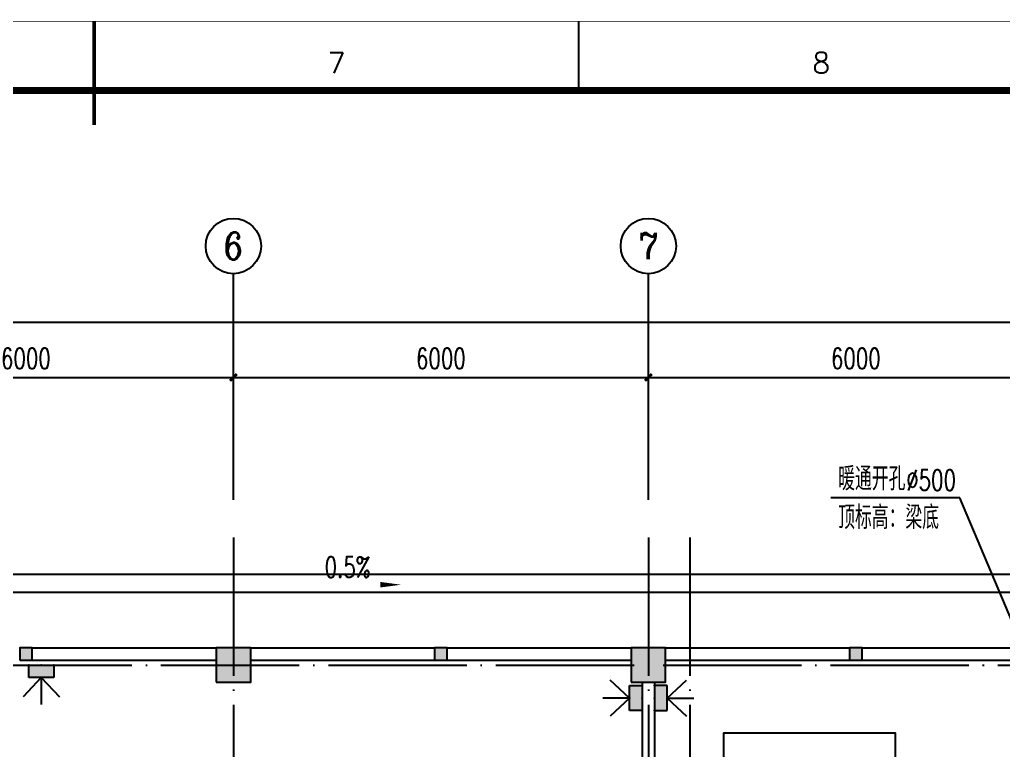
# Model space of a CAD drawing. Header units: millimetres. Extents: x 198973 to 283123, y 132052 to 191502.
# Drawn here: x 239970 to 254193, y 180932 to 191502 of the extents above; entities that cross this region are included whole.
import ezdxf
from ezdxf.enums import TextEntityAlignment as Align

# ---------------------------------------------------------------- set-up
doc = ezdxf.new("R2010")
doc.units = ezdxf.units.MM
doc.header["$LTSCALE"] = 1000
doc.linetypes.add('CENTER', pattern=[2, 1.25, -0.25, 0.25, -0.25])
doc.linetypes.add('DOTE', pattern=[2.42, 2, -0.2, 0.02, -0.2])
doc.layers.get('0').update_dxf_attribs({"color": 8})
doc.layers.get('DEFPOINTS').update_dxf_attribs({"color": 8})
for name, color, linetype in [('-人员定位', 6, 'Continuous'), ('3T_WOOD', 8, 'Continuous'), ('AXIS', 8, 'Continuous'), ('COLUMN', 8, 'Continuous'), ('DIM_LEAD', 8, 'Continuous'), ('DIM_SYMB', 8, 'Continuous'), ('DOTE', 8, 'CENTER'), ('PUB_HATCH', 8, 'Continuous'), ('S_FLOOR', 8, 'Continuous'), ('WALL', 8, 'Continuous')]:
    doc.layers.add(name, color=color, linetype=linetype)
doc.styles.add('_TCH_AXIS', font='COMPLEX', dxfattribs={"bigfont": 'GBCBIG'})
doc.styles.add('_TCH_DIM', font='SIMPLEX', dxfattribs={"bigfont": 'GBCBIG'})
doc.styles.add('_TCH_DIM_T3', font='SIMPLEX', dxfattribs={"width": 0.705882, "bigfont": 'GBCBIG'})
doc.styles.get("Standard").update_dxf_attribs({"font": 'txt', "bigfont": 'gbcbig.shx'})
doc.dimstyles.new('_TCH_ARCH&&100', dxfattribs={"dimtxt": 297.5, "dimasz": 100, "dimexe": 250, "dimexo": 300, "dimgap": 126.25, "dimtad": 1, "dimdec": 0, "dimzin": 0, "dimdsep": 46, "dimtxsty": '_TCH_DIM_T3', "dimblk": 'ARCHTICK', "dimcen": 0.09, "dimclrt": 7, "dimazin": 2, "dimtfac": 1, "dimtdec": 0, "dimtix": 1, "dimtmove": 2, "dimatfit": 3, "dimfxl": 1, "dimtolj": 1, "dimtzin": 0, "dimarcsym": 0})

# ---------------------------------------------------------------- blocks, each defined once
blk = doc.blocks.new('GEDI_WK_A1')
at = {"color": 3}
for p, q in [((420.5, 584), (420.5, 594)), ((490.58, 584), (490.58, 594))]:
    blk.add_line(p, q, dxfattribs=at)
for points, const_width in [([(0, 0), (841, 0), (841, 594), (0, 594)], 0.1), ([(25, 10), (831, 10), (831, 584), (25, 584)], 1)]:
    blk.add_lwpolyline(points, close=True, dxfattribs=dict(at, const_width=const_width))
at = {"color": 3, "const_width": 0.5}
blk.add_lwpolyline([(420.5, 579), (420.5, 594)], dxfattribs=at)
at = {"color": 3}
for s, p in [('7', (455.54, 588)), ('8', (525.62, 588))]:
    blk.add_text(s, height=3, dxfattribs=at).set_placement(p, align=Align.MIDDLE)
blk = doc.blocks.new('_ArchTick')
at = {"color": 0, "linetype": 'ByBlock', "const_width": 0.4}
blk.add_lwpolyline([(-0.5, -0.5), (0.5, 0.5)], dxfattribs=at)
blk = doc.blocks.new('*D43')
at = {"layer": 'AXIS', "color": 0, "lineweight": -2}
for p, q in [((213060, 185358), (213060, 187377)), ((255060, 185358), (255060, 187377)), ((213060, 187127), (255060, 187127))]:
    blk.add_line(p, q, dxfattribs=at)
at = {"layer": 'DEFPOINTS', "color": 0}
for p in [(255060, 187127), (213060, 185058), (255060, 185058)]:
    blk.add_point(p, dxfattribs=at)
at = {"layer": 'AXIS', "color": 0, "lineweight": -2, "xscale": 100, "yscale": 100, "zscale": 100, "rotation": 180}
blk.add_blockref('_ArchTick', (213060, 187127), dxfattribs=at)
at = {"layer": 'AXIS', "color": 0, "lineweight": -2, "xscale": 100, "yscale": 100, "zscale": 100}
blk.add_blockref('_ArchTick', (255060, 187127), dxfattribs=at)
at = {"layer": 'AXIS', "color": 7, "insert": (234060, 187402), "char_height": 297.5, "attachment_point": 5, "style": '_TCH_DIM_T3'}
blk.add_mtext('\\A1;42000', dxfattribs=at)
blk = doc.blocks.new('*D129')
at = {"layer": 'AXIS', "color": 0, "lineweight": -2}
for p, q in [((237060, 184558), (237060, 186577)), ((243060, 184558), (243060, 186577)), ((237060, 186327), (243060, 186327))]:
    blk.add_line(p, q, dxfattribs=at)
at = {"layer": 'DEFPOINTS', "color": 0}
for p in [(243060, 186327), (237060, 184258), (243060, 184258)]:
    blk.add_point(p, dxfattribs=at)
at = {"layer": 'AXIS', "color": 0, "lineweight": -2, "xscale": 100, "yscale": 100, "zscale": 100, "rotation": 180}
blk.add_blockref('_ArchTick', (237060, 186327), dxfattribs=at)
at = {"layer": 'AXIS', "color": 0, "lineweight": -2, "xscale": 100, "yscale": 100, "zscale": 100}
blk.add_blockref('_ArchTick', (243060, 186327), dxfattribs=at)
at = {"layer": 'AXIS', "color": 7, "insert": (240060, 186602), "char_height": 297.5, "attachment_point": 5, "style": '_TCH_DIM_T3'}
blk.add_mtext('\\A1;6000', dxfattribs=at)
blk = doc.blocks.new('*D130')
at = {"layer": 'AXIS', "color": 0, "lineweight": -2}
for p, q in [((243060, 184558), (243060, 186577)), ((249060, 184558), (249060, 186577)), ((243060, 186327), (249060, 186327))]:
    blk.add_line(p, q, dxfattribs=at)
at = {"layer": 'DEFPOINTS', "color": 0}
for p in [(249060, 186327), (243060, 184258), (249060, 184258)]:
    blk.add_point(p, dxfattribs=at)
at = {"layer": 'AXIS', "color": 0, "lineweight": -2, "xscale": 100, "yscale": 100, "zscale": 100, "rotation": 180}
blk.add_blockref('_ArchTick', (243060, 186327), dxfattribs=at)
at = {"layer": 'AXIS', "color": 0, "lineweight": -2, "xscale": 100, "yscale": 100, "zscale": 100}
blk.add_blockref('_ArchTick', (249060, 186327), dxfattribs=at)
at = {"layer": 'AXIS', "color": 7, "insert": (246060, 186602), "char_height": 297.5, "attachment_point": 5, "style": '_TCH_DIM_T3'}
blk.add_mtext('\\A1;6000', dxfattribs=at)
blk = doc.blocks.new('*D131')
at = {"layer": 'AXIS', "color": 0, "lineweight": -2}
for p, q in [((249060, 184558), (249060, 186577)), ((255060, 184558), (255060, 186577)), ((249060, 186327), (255060, 186327))]:
    blk.add_line(p, q, dxfattribs=at)
at = {"layer": 'DEFPOINTS', "color": 0}
for p in [(255060, 186327), (249060, 184258), (255060, 184258)]:
    blk.add_point(p, dxfattribs=at)
at = {"layer": 'AXIS', "color": 0, "lineweight": -2, "xscale": 100, "yscale": 100, "zscale": 100, "rotation": 180}
blk.add_blockref('_ArchTick', (249060, 186327), dxfattribs=at)
at = {"layer": 'AXIS', "color": 0, "lineweight": -2, "xscale": 100, "yscale": 100, "zscale": 100}
blk.add_blockref('_ArchTick', (255060, 186327), dxfattribs=at)
at = {"layer": 'AXIS', "color": 7, "insert": (252060, 186602), "char_height": 297.5, "attachment_point": 5, "style": '_TCH_DIM_T3'}
blk.add_mtext('\\A1;6000', dxfattribs=at)
blk = doc.blocks.new('_FZH')
blk.add_lwpolyline([(-0.5, -0.5), (0.5, -0.5), (0.5, 0.5), (-0.5, 0.5)], close=True)
at = {"layer": 'PUB_HATCH'}
blk.add_solid([(-0.5, -0.5), (0.5, -0.5), (-0.5, 0.5), (0.5, 0.5)], dxfattribs=at)
blk = doc.blocks.new('*D246')
at = {"layer": 'AXIS', "color": 0, "lineweight": -2}
for p, q in [((237060, 184558), (237060, 186577)), ((243060, 184558), (243060, 186577)), ((237060, 186327), (243060, 186327))]:
    blk.add_line(p, q, dxfattribs=at)
at = {"layer": 'DEFPOINTS', "color": 0}
for p in [(243060, 186327), (237060, 184258), (243060, 184258)]:
    blk.add_point(p, dxfattribs=at)
at = {"layer": 'AXIS', "color": 0, "lineweight": -2, "xscale": 100, "yscale": 100, "zscale": 100, "rotation": 180}
blk.add_blockref('_ArchTick', (237060, 186327), dxfattribs=at)
at = {"layer": 'AXIS', "color": 0, "lineweight": -2, "xscale": 100, "yscale": 100, "zscale": 100}
blk.add_blockref('_ArchTick', (243060, 186327), dxfattribs=at)
at = {"layer": 'AXIS', "color": 7, "insert": (240060, 186602), "char_height": 297.5, "attachment_point": 5, "style": '_TCH_DIM_T3'}
blk.add_mtext('\\A1;6000', dxfattribs=at)
blk = doc.blocks.new('*D247')
at = {"layer": 'AXIS', "color": 0, "lineweight": -2}
for p, q in [((243060, 184558), (243060, 186577)), ((249060, 184558), (249060, 186577)), ((243060, 186327), (249060, 186327))]:
    blk.add_line(p, q, dxfattribs=at)
at = {"layer": 'DEFPOINTS', "color": 0}
for p in [(249060, 186327), (243060, 184258), (249060, 184258)]:
    blk.add_point(p, dxfattribs=at)
at = {"layer": 'AXIS', "color": 0, "lineweight": -2, "xscale": 100, "yscale": 100, "zscale": 100, "rotation": 180}
blk.add_blockref('_ArchTick', (243060, 186327), dxfattribs=at)
at = {"layer": 'AXIS', "color": 0, "lineweight": -2, "xscale": 100, "yscale": 100, "zscale": 100}
blk.add_blockref('_ArchTick', (249060, 186327), dxfattribs=at)
at = {"layer": 'AXIS', "color": 7, "insert": (246060, 186602), "char_height": 297.5, "attachment_point": 5, "style": '_TCH_DIM_T3'}
blk.add_mtext('\\A1;6000', dxfattribs=at)
blk = doc.blocks.new('*D248')
at = {"layer": 'AXIS', "color": 0, "lineweight": -2}
for p, q in [((249060, 184558), (249060, 186577)), ((255060, 184558), (255060, 186577)), ((249060, 186327), (255060, 186327))]:
    blk.add_line(p, q, dxfattribs=at)
at = {"layer": 'DEFPOINTS', "color": 0}
for p in [(255060, 186327), (249060, 184258), (255060, 184258)]:
    blk.add_point(p, dxfattribs=at)
at = {"layer": 'AXIS', "color": 0, "lineweight": -2, "xscale": 100, "yscale": 100, "zscale": 100, "rotation": 180}
blk.add_blockref('_ArchTick', (249060, 186327), dxfattribs=at)
at = {"layer": 'AXIS', "color": 0, "lineweight": -2, "xscale": 100, "yscale": 100, "zscale": 100}
blk.add_blockref('_ArchTick', (255060, 186327), dxfattribs=at)
at = {"layer": 'AXIS', "color": 7, "insert": (252060, 186602), "char_height": 297.5, "attachment_point": 5, "style": '_TCH_DIM_T3'}
blk.add_mtext('\\A1;6000', dxfattribs=at)
blk = doc.blocks.new('*D329')
at = {"layer": 'AXIS', "color": 0, "lineweight": -2}
for p, q in [((213060, 185358), (213060, 187377)), ((255060, 185358), (255060, 187377)), ((213060, 187127), (255060, 187127))]:
    blk.add_line(p, q, dxfattribs=at)
at = {"layer": 'DEFPOINTS', "color": 0}
for p in [(255060, 187127), (213060, 185058), (255060, 185058)]:
    blk.add_point(p, dxfattribs=at)
at = {"layer": 'AXIS', "color": 0, "lineweight": -2, "xscale": 100, "yscale": 100, "zscale": 100, "rotation": 180}
blk.add_blockref('_ArchTick', (213060, 187127), dxfattribs=at)
at = {"layer": 'AXIS', "color": 0, "lineweight": -2, "xscale": 100, "yscale": 100, "zscale": 100}
blk.add_blockref('_ArchTick', (255060, 187127), dxfattribs=at)
at = {"layer": 'AXIS', "color": 7, "insert": (234060, 187402), "char_height": 297.5, "attachment_point": 5, "style": '_TCH_DIM_T3'}
blk.add_mtext('\\A1;42000', dxfattribs=at)
blk = doc.blocks.new('定位基站')
at = {"layer": '-人员定位', "ltscale": 0.01}
h = blk.add_hatch(color=256, dxfattribs=at)
h.dxf.hatch_style = 1
h.paths.add_polyline_path([(406524, 477798), (406524, 477617), (406162, 477617), (406162, 477798)])
at = {"layer": '-人员定位', "color": 6}
for p, q in [((406343, 477798), (406343, 478186)), ((406343, 477798), (406082, 478077)), ((406343, 477798), (406604, 478077)), ((406343, 477995), (406343, 477995)), ((406162, 477798), (406524, 477798)), ((406162, 477617), (406162, 477798)), ((406524, 477798), (406524, 477617)), ((406524, 477617), (406162, 477617))]:
    blk.add_line(p, q, dxfattribs=at)
for p in [(406343, 477798), (406162, 477617), (406343, 477617), (406524, 477617)]:
    blk.add_point(p, dxfattribs=at)

msp = doc.modelspace()

# ---------------------------------------------------------------- linework, layer by layer
msp.add_lwpolyline([(250150.3, 180516.3), (250150.3, 181186.8), (252630.4, 181186.8), (252630.3, 180516.3)], close=True)
at = {"layer": '3T_WOOD'}
msp.add_line((256110.4, 183216), (212010.4, 183216), dxfattribs=at)
msp.add_lwpolyline([(256110.4, 183476), (212010.4, 183476), (212010.4, 164815.5)], dxfattribs=at)
at = {"layer": 'AXIS'}
for p, q in [((243060.4, 184692), (243060.4, 187827.4)), ((249060.4, 184692), (249060.4, 187827.4))]:
    msp.add_line(p, q, dxfattribs=at)
for centre in [(243060.4, 188227.4), (249060.4, 188227.4)]:
    msp.add_circle(centre, 400, dxfattribs=at)
at = {"layer": 'DIM_LEAD'}
for p, q in [((253565.2, 184586.7), (251699.8, 184586.7)), ((254529.1, 182302.5), (253565.2, 184586.7)), ((254529.1, 182302.5), (253565.2, 184586.7))]:
    msp.add_line(p, q, dxfattribs=at)
at = {"layer": 'DIM_SYMB'}
msp.add_lwpolyline([(243954.9, 183327.8, 0, 0, 0), (245485.3, 183327.8, 0, 80, 0), (245185.3, 183327.8, 0, 0, 0)], format="xyseb", dxfattribs=at)
at = {"layer": 'DOTE', "linetype": 'DOTE'}
for p, q in [((243060.4, 184011), (243060.4, 162168.4)), ((249060.4, 184011), (249060.4, 160659.2)), ((249660.4, 184011), (249660.4, 160659.2)), ((210553.6, 182166), (257416.8, 182166))]:
    msp.add_line(p, q, dxfattribs=at)
at = {"layer": 'S_FLOOR'}
msp.add_line((252630.4, 181186.8), (252630.3, 180516.3), dxfattribs=at)
at = {"layer": 'WALL'}
for p, q in [((240150.4, 182416), (242810.4, 182416)), ((243310.4, 182416), (245970.4, 182416)), ((246150.4, 182416), (248810.4, 182416)), ((249310.4, 182416), (251970.4, 182416)), ((252150.4, 182416), (254810.4, 182416)), ((240150.4, 182236), (242810.4, 182236)), ((243310.4, 182236), (245970.4, 182236)), ((246150.4, 182236), (248810.4, 182236)), ((249310.4, 182236), (251970.4, 182236)), ((252150.4, 182236), (254810.4, 182236)), ((248970.4, 181916), (248970.4, 179456)), ((249150.4, 181916), (249150.4, 179456))]:
    msp.add_line(p, q, dxfattribs=at)

# ---------------------------------------------------------------- block references
at = {"layer": '-人员定位'}
for p, rotation in [((646626.3, 659783), 180), ((726586, -224654.8), 89.99999999999999)]:
    msp.add_blockref('定位基站', p, dxfattribs=dict(at, rotation=rotation))
at = {"layer": '-人员定位', "xscale": -1, "rotation": 270}
msp.add_blockref('定位基站', (-228466.6, -224654.8), dxfattribs=at)
at = {"xscale": 100, "yscale": 100, "zscale": 100}
msp.add_blockref('GEDI_WK_A1', (198997.9, 132076.8), dxfattribs=at)
at = {"layer": 'COLUMN', "xscale": 180, "yscale": 180, "zscale": 180}
for p in [(240060.4, 182326), (246060.4, 182326), (252060.4, 182326)]:
    msp.add_blockref('_FZH', p, dxfattribs=at)
at = {"layer": 'COLUMN', "linetype": 'DOTE', "xscale": 500, "yscale": 500, "zscale": 500}
for p in [(243060.4, 182166), (249060.4, 182166)]:
    msp.add_blockref('_FZH', p, dxfattribs=at)

# ---------------------------------------------------------------- texts
at = {"layer": 'AXIS', "color": 7, "style": '_TCH_AXIS'}
for s, height, width, p, p2 in [('6', 388.2, 1.145615, (242919.3, 188033.3), (243201.6, 188033.3)), ('7', 382.6, 1.259968, (248915.5, 188036), (249205.3, 188036))]:
    msp.add_text(s, height=height, dxfattribs=dict(at, width=width)).set_placement(p, p2, align=Align.FIT)
at = {"layer": 'DIM_LEAD', "color": 7, "style": '_TCH_DIM'}
for s, p in [('暖通开孔', (251804.8, 184691.7)), ('顶标高：梁底', (251804.8, 184131.7))]:
    msp.add_text(s, height=337.59, dxfattribs=at).set_placement(p)
at = {"layer": 'DIM_LEAD', "color": 7, "style": '_TCH_DIM', "width": 0.705882}
msp.add_text('%%c500', height=297.5, dxfattribs=at).set_placement((252787.8, 184691.7))
at = {"layer": 'DIM_SYMB', "color": 7, "style": '_TCH_DIM', "width": 0.705882}
msp.add_text('0.5%', height=297.5, dxfattribs=at).set_placement((244380.1, 183432.8))

# ---------------------------------------------------------------- dimensions: what is measured, and where the dimension line sits
at = {"layer": 'AXIS'}
for p1, p2, picture, middle in [((213060.4, 185057.9), (255060.4, 185057.9), '*D43', (234060.4, 187402.4)), ((213060.4, 185057.9), (255060.4, 185057.9), '*D329', (234060.4, 187402.4)), ((237060.4, 184257.9), (243060.4, 184257.9), '*D129', (240060.4, 186602.4)), ((237060.4, 184257.9), (243060.4, 184257.9), '*D246', (240060.4, 186602.4)), ((243060.4, 184257.9), (249060.4, 184257.9), '*D130', (246060.4, 186602.4)), ((243060.4, 184257.9), (249060.4, 184257.9), '*D247', (246060.4, 186602.4)), ((249060.4, 184257.9), (255060.4, 184257.9), '*D131', (252060.4, 186602.4)), ((249060.4, 184257.9), (255060.4, 184257.9), '*D248', (252060.4, 186602.4))]:
    dim = msp.add_aligned_dim(p1=p1, p2=p2, distance=2069.4, dimstyle='_TCH_ARCH&&100', dxfattribs=at)
    dim.commit()
    dim.dimension.update_dxf_attribs({"geometry": picture, "text_midpoint": middle})

doc.saveas('drawing.dxf')
